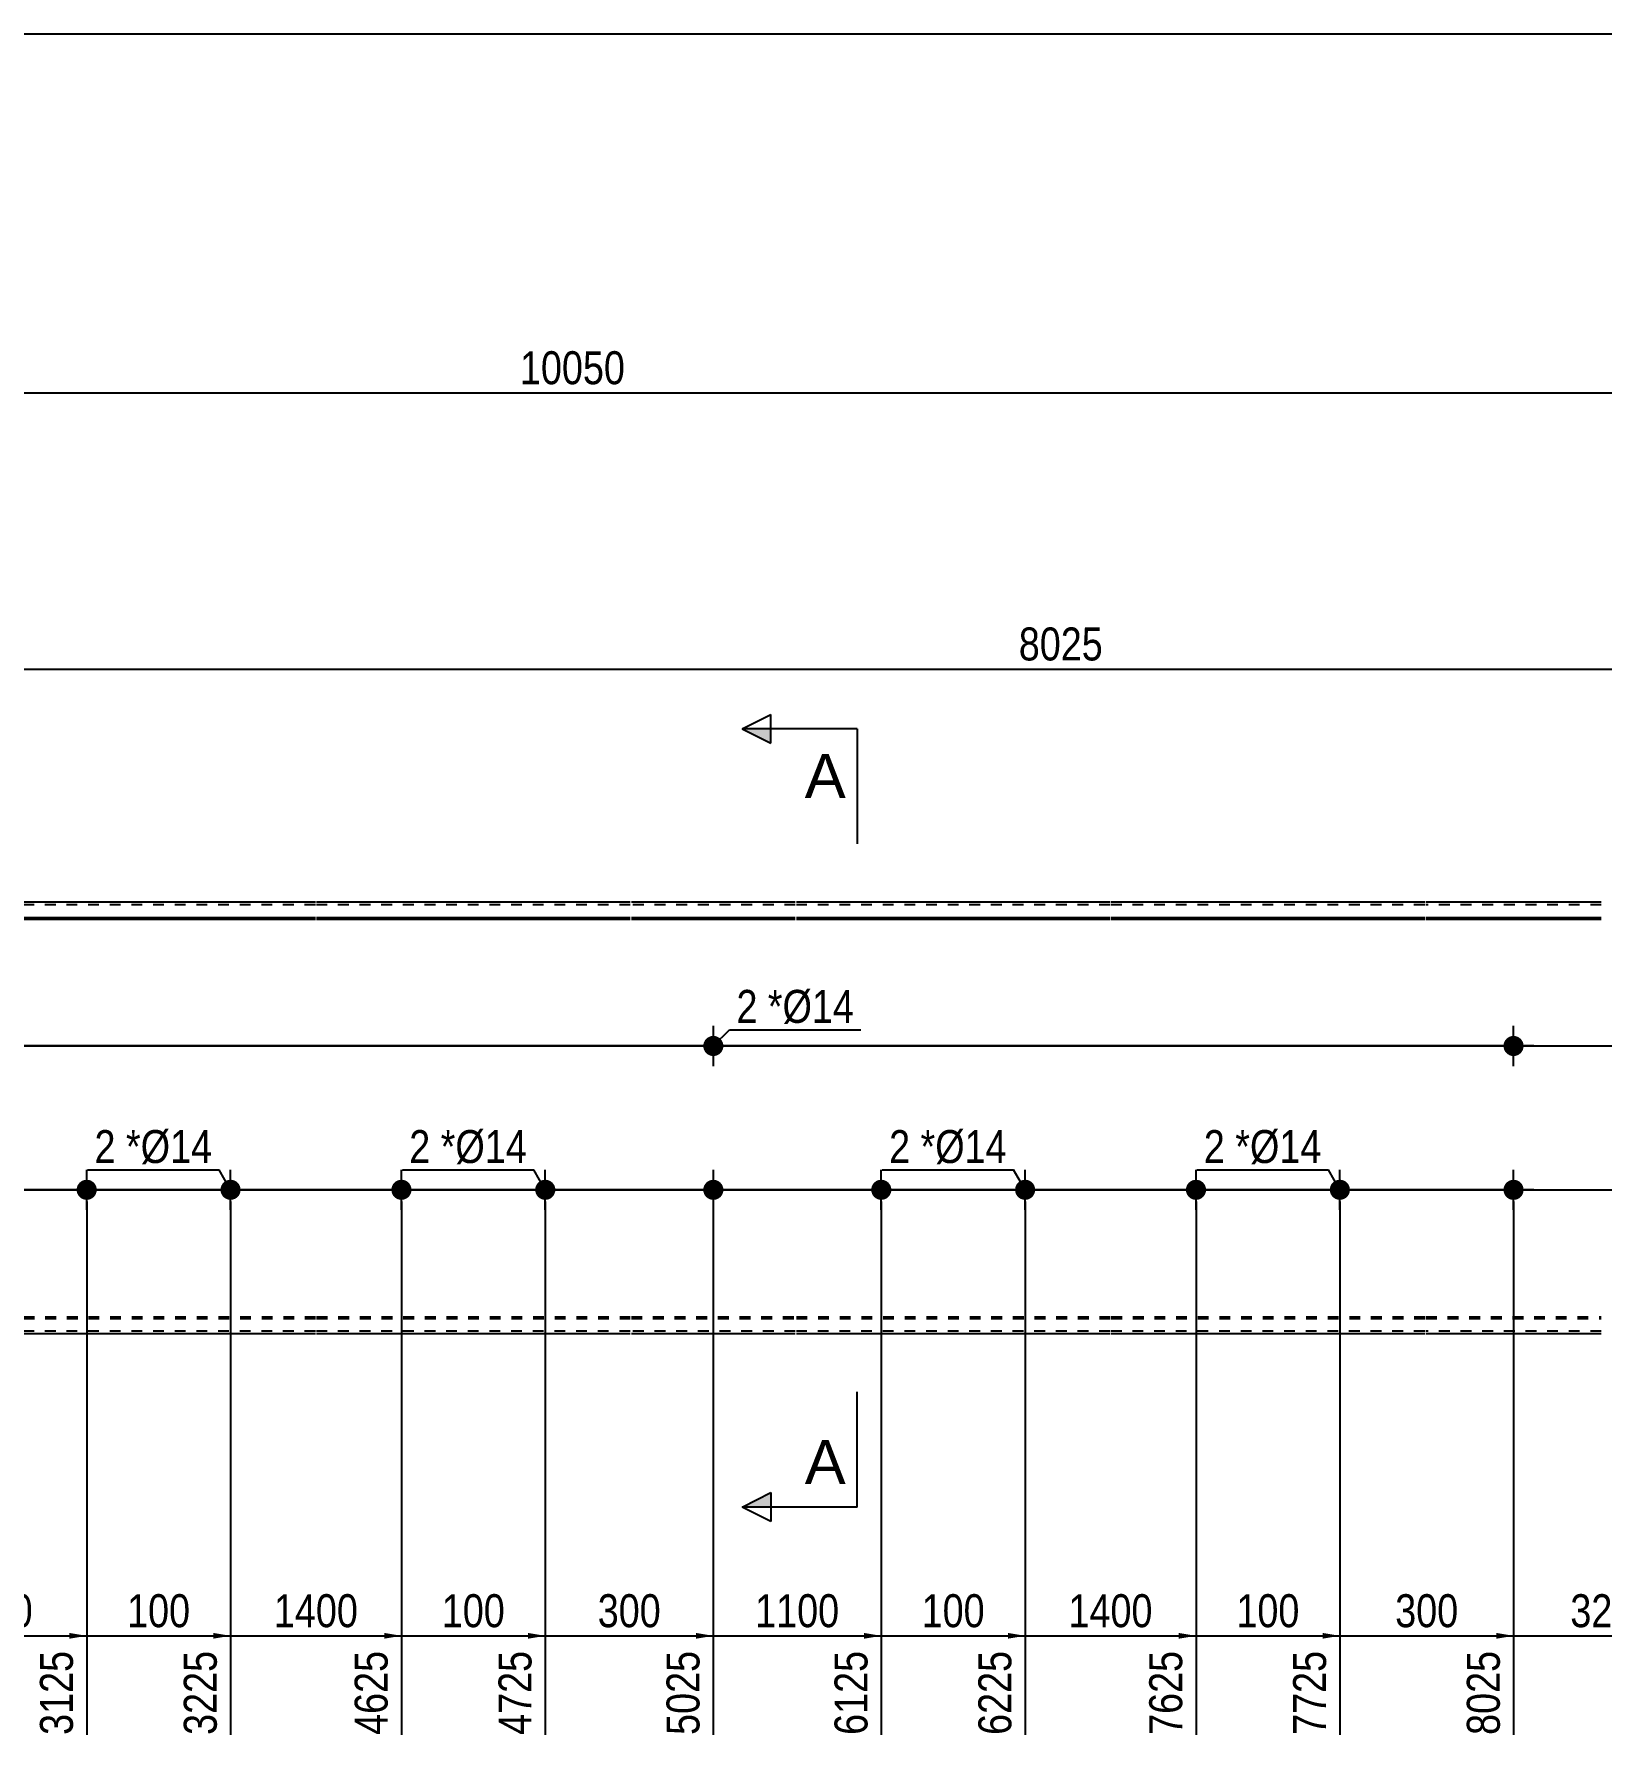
# Model space of a CAD drawing. Header units: millimetres. Extents: x -37 to 365, y -183 to 94.
# Drawn here: x 122.8 to 259, y -54.2 to 94.2 of the extents above; entities that cross this region are included whole.
import ezdxf

# ---------------------------------------------------------------- set-up
doc = ezdxf.new("R2010")
doc.units = ezdxf.units.MM
doc.linetypes.add('DXK_LINE_DOT1', pattern=[1.8814, 0.9407, -0.9407])
doc.styles.add('Arial', font='ARIAL.TTF', dxfattribs={"height": 0.2})
doc.styles.add('Arial Narrow', font='ARIALN.TTF', dxfattribs={"height": 0.2})

# ---------------------------------------------------------------- blocks, each defined once
blk = doc.blocks.new('Unknown-629086003-2321')
at = {"color": 5, "linetype": 'Continuous'}
blk.add_line((365.05, 94.17), (-34.95, 94.17), dxfattribs=at)
blk = doc.blocks.new('Part-629086003-1218 - 1203')
at = {"color": 2, "linetype": 'Continuous'}
for p, q in [((147.21, 18.75), (119.96, 18.75)), ((174.56, 18.75), (147.31, 18.75)), ((188.91, 18.75), (174.66, 18.75)), ((216.26, 18.75), (189.01, 18.75)), ((243.61, 18.75), (216.36, 18.75)), ((258.95, 18.75), (243.71, 18.75)), ((119.96, 17.42), (147.21, 17.42)), ((119.96, 17.27), (147.21, 17.27)), ((147.31, 17.42), (174.56, 17.42)), ((147.31, 17.27), (174.56, 17.27)), ((174.66, 17.42), (188.91, 17.42)), ((174.66, 17.27), (188.91, 17.27)), ((189.01, 17.42), (216.26, 17.42)), ((189.01, 17.27), (216.26, 17.27)), ((216.36, 17.42), (243.61, 17.42)), ((216.36, 17.27), (243.61, 17.27)), ((243.71, 17.42), (258.95, 17.42)), ((243.71, 17.27), (258.95, 17.27)), ((147.21, -18.75), (119.96, -18.75)), ((174.56, -18.75), (147.31, -18.75)), ((188.91, -18.75), (174.66, -18.75)), ((216.26, -18.75), (189.01, -18.75)), ((243.61, -18.75), (216.36, -18.75)), ((258.95, -18.75), (243.71, -18.75))]:
    blk.add_line(p, q, dxfattribs=at)
at = {"color": 7, "linetype": 'DXK_LINE_DOT1'}
for p, q in [((147.21, 18.52), (119.96, 18.52)), ((174.56, 18.52), (147.31, 18.52)), ((188.91, 18.52), (174.66, 18.52)), ((216.26, 18.52), (189.01, 18.52)), ((243.61, 18.52), (216.36, 18.52)), ((258.95, 18.52), (243.71, 18.52)), ((119.96, -17.27), (147.21, -17.27)), ((119.96, -17.42), (147.21, -17.42)), ((147.31, -17.27), (174.56, -17.27)), ((147.31, -17.42), (174.56, -17.42)), ((174.66, -17.27), (188.91, -17.27)), ((174.66, -17.42), (188.91, -17.42)), ((189.01, -17.27), (216.26, -17.27)), ((189.01, -17.42), (216.26, -17.42)), ((216.36, -17.27), (243.61, -17.27)), ((216.36, -17.42), (243.61, -17.42)), ((243.71, -17.27), (258.95, -17.27)), ((243.71, -17.42), (258.95, -17.42)), ((147.21, -18.52), (119.96, -18.52)), ((174.56, -18.52), (147.31, -18.52)), ((188.91, -18.52), (174.66, -18.52)), ((216.26, -18.52), (189.01, -18.52)), ((243.61, -18.52), (216.36, -18.52)), ((258.95, -18.52), (243.71, -18.52))]:
    blk.add_line(p, q, dxfattribs=at)
blk = doc.blocks.new('Bolt-629086003-1228 - 1203')
at = {"linetype": 'Continuous'}
for points in [[(182.66, 6.25, -1), (180.91, 6.25, -1)], [(182.66, -6.25, -1), (180.91, -6.25, -1)]]:
    blk.add_hatch(color=3, dxfattribs=at).paths.add_polyline_path(points)
at = {"color": 3, "linetype": 'Continuous'}
for p, q in [((181.78, 8), (181.78, 4.5)), ((183.53, 6.25), (180.03, 6.25)), ((181.78, -4.5), (181.78, -8)), ((183.53, -6.25), (180.03, -6.25))]:
    blk.add_line(p, q, dxfattribs=at)
blk = doc.blocks.new('Bolt-629086003-1230 - 1203')
at = {"linetype": 'Continuous'}
for points in [[(223.73, -5.37, -1), (223.73, -7.12, -1)], [(236.23, -5.37, -1), (236.23, -7.12, -1)]]:
    blk.add_hatch(color=3, dxfattribs=at).paths.add_polyline_path(points)
at = {"color": 3, "linetype": 'Continuous'}
for p, q in [((223.73, -8), (223.73, -4.5)), ((236.23, -8), (236.23, -4.5)), ((221.98, -6.25), (225.48, -6.25)), ((234.48, -6.25), (237.98, -6.25))]:
    blk.add_line(p, q, dxfattribs=at)
blk = doc.blocks.new('Bolt-629086003-1231 - 1203')
at = {"linetype": 'Continuous'}
for points in [[(196.38, -5.37, -1), (196.38, -7.12, -1)], [(208.88, -5.37, -1), (208.88, -7.12, -1)]]:
    blk.add_hatch(color=3, dxfattribs=at).paths.add_polyline_path(points)
at = {"color": 3, "linetype": 'Continuous'}
for p, q in [((196.38, -8), (196.38, -4.5)), ((208.88, -8), (208.88, -4.5)), ((194.63, -6.25), (198.13, -6.25)), ((207.13, -6.25), (210.63, -6.25))]:
    blk.add_line(p, q, dxfattribs=at)
blk = doc.blocks.new('Bolt-629086003-1232 - 1203')
at = {"linetype": 'Continuous'}
for points in [[(127.33, -5.37, -1), (127.33, -7.12, -1)], [(139.83, -5.37, -1), (139.83, -7.12, -1)]]:
    blk.add_hatch(color=3, dxfattribs=at).paths.add_polyline_path(points)
at = {"color": 3, "linetype": 'Continuous'}
for p, q in [((127.33, -8), (127.33, -4.5)), ((139.83, -8), (139.83, -4.5)), ((125.58, -6.25), (129.08, -6.25)), ((138.08, -6.25), (141.58, -6.25))]:
    blk.add_line(p, q, dxfattribs=at)
blk = doc.blocks.new('Bolt-629086003-1233 - 1203')
at = {"linetype": 'Continuous'}
for points in [[(154.68, -5.37, -1), (154.68, -7.12, -1)], [(167.18, -5.37, -1), (167.18, -7.12, -1)]]:
    blk.add_hatch(color=3, dxfattribs=at).paths.add_polyline_path(points)
at = {"color": 3, "linetype": 'Continuous'}
for p, q in [((154.68, -8), (154.68, -4.5)), ((167.18, -8), (167.18, -4.5)), ((152.93, -6.25), (156.43, -6.25)), ((165.43, -6.25), (168.93, -6.25))]:
    blk.add_line(p, q, dxfattribs=at)
blk = doc.blocks.new('Bolt-629086003-1236 - 1203')
at = {"linetype": 'Continuous'}
for points in [[(250.45, 6.25, -1), (252.2, 6.25, -1)], [(335.1, 6.25, -1), (336.85, 6.25, -1)]]:
    blk.add_hatch(color=3, dxfattribs=at).paths.add_polyline_path(points)
at = {"color": 3, "linetype": 'Continuous'}
for p, q in [((251.33, 4.5), (251.33, 8)), ((335.97, 4.5), (335.97, 8)), ((253.08, 6.25), (249.58, 6.25)), ((337.72, 6.25), (334.22, 6.25))]:
    blk.add_line(p, q, dxfattribs=at)
blk = doc.blocks.new('Bolt-629086003-1237 - 1203')
at = {"linetype": 'Continuous'}
for points in [[(250.45, -6.25, -1), (252.2, -6.25, -1)], [(335.1, -6.25, -1), (336.85, -6.25, -1)]]:
    blk.add_hatch(color=3, dxfattribs=at).paths.add_polyline_path(points)
at = {"color": 3, "linetype": 'Continuous'}
for p, q in [((251.33, -8), (251.33, -4.5)), ((335.97, -8), (335.97, -4.5)), ((253.08, -6.25), (249.58, -6.25)), ((337.72, -6.25), (334.22, -6.25))]:
    blk.add_line(p, q, dxfattribs=at)
blk = doc.blocks.new('StraightDimension-629086003-1303 - 1203')
at = {"linetype": 'Continuous'}
blk.add_hatch(color=7, dxfattribs=at).paths.add_polyline_path([(265.17, -44.75), (266.67, -45), (265.17, -45.25)])
at = {"color": 7, "linetype": 'Continuous'}
for p, q in [((251.33, -7.25), (251.33, -53.61)), ((266.67, -7.25), (266.67, -53.61)), ((251.33, -45), (266.67, -45))]:
    blk.add_line(p, q, dxfattribs=at)
at = {"color": 0}
blk.add_wipeout([(262.34, -44.85), (262.34, -40.65), (255.66, -40.65), (255.66, -44.85)], dxfattribs=at)
at = {"color": 0, "linetype": 'Continuous'}
blk.add_wipeout([(266.07, -45.7), (261.87, -45.7), (261.87, -54.21), (266.07, -54.21)], dxfattribs=at)
at = {"color": 3, "style": 'Arial Narrow'}
blk.add_text('325', height=2.863, dxfattribs=at).set_placement((256.26, -44.25))
at = {"color": 3, "linetype": 'Continuous', "style": 'Arial Narrow'}
blk.add_text('8350', height=2.863, rotation=90.0002, dxfattribs=at).set_placement((265.47, -53.61))
blk = doc.blocks.new('StraightDimension-629086003-1311 - 1203')
at = {"linetype": 'Continuous'}
blk.add_hatch(color=7, dxfattribs=at).paths.add_polyline_path([(153.18, -44.75), (154.68, -45), (153.18, -45.25)])
at = {"color": 7, "linetype": 'Continuous'}
for p, q in [((139.83, -7.25), (139.83, -53.61)), ((154.68, -7.25), (154.68, -53.61)), ((139.83, -45), (154.68, -45))]:
    blk.add_line(p, q, dxfattribs=at)
at = {"color": 0}
blk.add_wipeout([(151.51, -44.85), (151.51, -40.65), (143, -40.65), (143, -44.85)], dxfattribs=at)
at = {"color": 0, "linetype": 'Continuous'}
blk.add_wipeout([(154.08, -45.7), (149.88, -45.7), (149.88, -54.21), (154.08, -54.21)], dxfattribs=at)
at = {"color": 3, "style": 'Arial Narrow'}
blk.add_text('1400', height=2.863, dxfattribs=at).set_placement((143.6, -44.25))
at = {"color": 3, "linetype": 'Continuous', "style": 'Arial Narrow'}
blk.add_text('4625', height=2.863, rotation=90.0002, dxfattribs=at).set_placement((153.48, -53.61))
blk = doc.blocks.new('StraightDimension-629086003-1305 - 1203')
at = {"linetype": 'Continuous'}
blk.add_hatch(color=7, dxfattribs=at).paths.add_polyline_path([(234.73, -44.75), (236.23, -45), (234.73, -45.25)])
at = {"color": 7, "linetype": 'Continuous'}
for p, q in [((223.73, -7.25), (223.73, -53.61)), ((236.23, -7.25), (236.23, -53.61)), ((223.73, -45), (236.23, -45))]:
    blk.add_line(p, q, dxfattribs=at)
at = {"color": 0}
blk.add_wipeout([(233.32, -44.85), (233.32, -40.65), (226.64, -40.65), (226.64, -44.85)], dxfattribs=at)
at = {"color": 0, "linetype": 'Continuous'}
blk.add_wipeout([(235.63, -45.7), (231.43, -45.7), (231.43, -54.21), (235.63, -54.21)], dxfattribs=at)
at = {"color": 3, "style": 'Arial Narrow'}
blk.add_text('100', height=2.863, dxfattribs=at).set_placement((227.24, -44.25))
at = {"color": 3, "linetype": 'Continuous', "style": 'Arial Narrow'}
blk.add_text('7725', height=2.863, rotation=90.0002, dxfattribs=at).set_placement((235.03, -53.61))
blk = doc.blocks.new('StraightDimension-629086003-1309 - 1203')
at = {"linetype": 'Continuous'}
blk.add_hatch(color=7, dxfattribs=at).paths.add_polyline_path([(180.28, -44.75), (181.78, -45), (180.28, -45.25)])
at = {"color": 7, "linetype": 'Continuous'}
for p, q in [((167.18, -7.25), (167.18, -53.61)), ((181.78, -7.25), (181.78, -53.61)), ((167.18, -45), (181.78, -45))]:
    blk.add_line(p, q, dxfattribs=at)
at = {"color": 0}
blk.add_wipeout([(177.82, -44.85), (177.82, -40.65), (171.14, -40.65), (171.14, -44.85)], dxfattribs=at)
at = {"color": 0, "linetype": 'Continuous'}
blk.add_wipeout([(181.18, -45.7), (176.98, -45.7), (176.98, -54.21), (181.18, -54.21)], dxfattribs=at)
at = {"color": 3, "style": 'Arial Narrow'}
blk.add_text('300', height=2.863, dxfattribs=at).set_placement((171.74, -44.25))
at = {"color": 3, "linetype": 'Continuous', "style": 'Arial Narrow'}
blk.add_text('5025', height=2.863, rotation=90.0002, dxfattribs=at).set_placement((180.58, -53.61))
blk = doc.blocks.new('StraightDimension-629086003-1313 - 1203')
at = {"linetype": 'Continuous'}
blk.add_hatch(color=7, dxfattribs=at).paths.add_polyline_path([(125.83, -44.75), (127.33, -45), (125.83, -45.25)])
at = {"color": 7, "linetype": 'Continuous'}
for p, q in [((112.48, -7.25), (112.48, -53.61)), ((127.33, -7.25), (127.33, -53.61)), ((112.48, -45), (127.33, -45))]:
    blk.add_line(p, q, dxfattribs=at)
at = {"color": 0}
blk.add_wipeout([(123.25, -44.85), (123.25, -40.65), (116.56, -40.65), (116.56, -44.85)], dxfattribs=at)
at = {"color": 0, "linetype": 'Continuous'}
blk.add_wipeout([(126.73, -45.7), (122.53, -45.7), (122.53, -54.21), (126.73, -54.21)], dxfattribs=at)
at = {"color": 3, "style": 'Arial Narrow'}
blk.add_text('800', height=2.863, dxfattribs=at).set_placement((117.16, -44.25))
at = {"color": 3, "linetype": 'Continuous', "style": 'Arial Narrow'}
blk.add_text('3125', height=2.863, rotation=90.0002, dxfattribs=at).set_placement((126.13, -53.61))
blk = doc.blocks.new('StraightDimension-629086003-1308 - 1203')
at = {"linetype": 'Continuous'}
blk.add_hatch(color=7, dxfattribs=at).paths.add_polyline_path([(194.88, -44.75), (196.38, -45), (194.88, -45.25)])
at = {"color": 7, "linetype": 'Continuous'}
for p, q in [((181.78, -7.25), (181.78, -53.61)), ((196.38, -7.25), (196.38, -53.61)), ((181.78, -45), (196.38, -45))]:
    blk.add_line(p, q, dxfattribs=at)
at = {"color": 0}
blk.add_wipeout([(193.34, -44.85), (193.34, -40.65), (184.82, -40.65), (184.82, -44.85)], dxfattribs=at)
at = {"color": 0, "linetype": 'Continuous'}
blk.add_wipeout([(195.78, -45.7), (191.58, -45.7), (191.58, -54.21), (195.78, -54.21)], dxfattribs=at)
at = {"color": 3, "style": 'Arial Narrow'}
blk.add_text('1100', height=2.863, dxfattribs=at).set_placement((185.42, -44.25))
at = {"color": 3, "linetype": 'Continuous', "style": 'Arial Narrow'}
blk.add_text('6125', height=2.863, rotation=90.0002, dxfattribs=at).set_placement((195.18, -53.61))
blk = doc.blocks.new('StraightDimension-629086003-1307 - 1203')
at = {"linetype": 'Continuous'}
blk.add_hatch(color=7, dxfattribs=at).paths.add_polyline_path([(207.38, -44.75), (208.88, -45), (207.38, -45.25)])
at = {"color": 7, "linetype": 'Continuous'}
for p, q in [((196.38, -7.25), (196.38, -53.61)), ((208.88, -7.25), (208.88, -53.61)), ((196.38, -45), (208.88, -45))]:
    blk.add_line(p, q, dxfattribs=at)
at = {"color": 0}
blk.add_wipeout([(205.97, -44.85), (205.97, -40.65), (199.29, -40.65), (199.29, -44.85)], dxfattribs=at)
at = {"color": 0, "linetype": 'Continuous'}
blk.add_wipeout([(208.28, -45.7), (204.08, -45.7), (204.08, -54.21), (208.28, -54.21)], dxfattribs=at)
at = {"color": 3, "style": 'Arial Narrow'}
blk.add_text('100', height=2.863, dxfattribs=at).set_placement((199.89, -44.25))
at = {"color": 3, "linetype": 'Continuous', "style": 'Arial Narrow'}
blk.add_text('6225', height=2.863, rotation=90.0002, dxfattribs=at).set_placement((207.68, -53.61))
blk = doc.blocks.new('StraightDimension-629086003-1304 - 1203')
at = {"linetype": 'Continuous'}
blk.add_hatch(color=7, dxfattribs=at).paths.add_polyline_path([(249.83, -44.75), (251.33, -45), (249.83, -45.25)])
at = {"color": 7, "linetype": 'Continuous'}
for p, q in [((236.23, -7.25), (236.23, -53.61)), ((251.33, -7.25), (251.33, -53.61)), ((236.23, -45), (251.33, -45))]:
    blk.add_line(p, q, dxfattribs=at)
at = {"color": 0}
blk.add_wipeout([(247.12, -44.85), (247.12, -40.65), (240.44, -40.65), (240.44, -44.85)], dxfattribs=at)
at = {"color": 0, "linetype": 'Continuous'}
blk.add_wipeout([(250.73, -45.7), (246.53, -45.7), (246.53, -54.21), (250.73, -54.21)], dxfattribs=at)
at = {"color": 3, "style": 'Arial Narrow'}
blk.add_text('300', height=2.863, dxfattribs=at).set_placement((241.04, -44.25))
at = {"color": 3, "linetype": 'Continuous', "style": 'Arial Narrow'}
blk.add_text('8025', height=2.863, rotation=90.0002, dxfattribs=at).set_placement((250.13, -53.61))
blk = doc.blocks.new('StraightDimension-629086003-1306 - 1203')
at = {"linetype": 'Continuous'}
blk.add_hatch(color=7, dxfattribs=at).paths.add_polyline_path([(222.23, -44.75), (223.73, -45), (222.23, -45.25)])
at = {"color": 7, "linetype": 'Continuous'}
for p, q in [((208.88, -7.25), (208.88, -53.61)), ((223.73, -7.25), (223.73, -53.61)), ((208.88, -45), (223.73, -45))]:
    blk.add_line(p, q, dxfattribs=at)
at = {"color": 0}
blk.add_wipeout([(220.56, -44.85), (220.56, -40.65), (212.05, -40.65), (212.05, -44.85)], dxfattribs=at)
at = {"color": 0, "linetype": 'Continuous'}
blk.add_wipeout([(223.13, -45.7), (218.93, -45.7), (218.93, -54.21), (223.13, -54.21)], dxfattribs=at)
at = {"color": 3, "style": 'Arial Narrow'}
blk.add_text('1400', height=2.863, dxfattribs=at).set_placement((212.65, -44.25))
at = {"color": 3, "linetype": 'Continuous', "style": 'Arial Narrow'}
blk.add_text('7625', height=2.863, rotation=90.0002, dxfattribs=at).set_placement((222.53, -53.61))
blk = doc.blocks.new('StraightDimension-629086003-1310 - 1203')
at = {"linetype": 'Continuous'}
blk.add_hatch(color=7, dxfattribs=at).paths.add_polyline_path([(165.68, -44.75), (167.18, -45), (165.68, -45.25)])
at = {"color": 7, "linetype": 'Continuous'}
for p, q in [((154.68, -7.25), (154.68, -53.61)), ((167.18, -7.25), (167.18, -53.61)), ((154.68, -45), (167.18, -45))]:
    blk.add_line(p, q, dxfattribs=at)
at = {"color": 0}
blk.add_wipeout([(164.27, -44.85), (164.27, -40.65), (157.59, -40.65), (157.59, -44.85)], dxfattribs=at)
at = {"color": 0, "linetype": 'Continuous'}
blk.add_wipeout([(166.58, -45.7), (162.38, -45.7), (162.38, -54.21), (166.58, -54.21)], dxfattribs=at)
at = {"color": 3, "style": 'Arial Narrow'}
blk.add_text('100', height=2.863, dxfattribs=at).set_placement((158.19, -44.25))
at = {"color": 3, "linetype": 'Continuous', "style": 'Arial Narrow'}
blk.add_text('4725', height=2.863, rotation=90.0002, dxfattribs=at).set_placement((165.98, -53.61))
blk = doc.blocks.new('StraightDimension-629086003-1312 - 1203')
at = {"linetype": 'Continuous'}
blk.add_hatch(color=7, dxfattribs=at).paths.add_polyline_path([(138.33, -44.75), (139.83, -45), (138.33, -45.25)])
at = {"color": 7, "linetype": 'Continuous'}
for p, q in [((127.33, -7.25), (127.33, -53.61)), ((139.83, -7.25), (139.83, -53.61)), ((127.33, -45), (139.83, -45))]:
    blk.add_line(p, q, dxfattribs=at)
at = {"color": 0}
blk.add_wipeout([(136.92, -44.85), (136.92, -40.65), (130.24, -40.65), (130.24, -44.85)], dxfattribs=at)
at = {"color": 0, "linetype": 'Continuous'}
blk.add_wipeout([(139.23, -45.7), (135.03, -45.7), (135.03, -54.21), (139.23, -54.21)], dxfattribs=at)
at = {"color": 3, "style": 'Arial Narrow'}
blk.add_text('100', height=2.863, dxfattribs=at).set_placement((130.84, -44.25))
at = {"color": 3, "linetype": 'Continuous', "style": 'Arial Narrow'}
blk.add_text('3225', height=2.863, rotation=90.0002, dxfattribs=at).set_placement((138.63, -53.61))
blk = doc.blocks.new('StraightDimension-629086003-1388 - 1203')
at = {"color": 7, "linetype": 'Continuous'}
blk.add_line((84.88, 39), (339.1, 39), dxfattribs=at)
at = {"color": 0}
blk.add_wipeout([(216.25, 39.15), (216.25, 43.35), (207.73, 43.35), (207.73, 39.15)], dxfattribs=at)
at = {"color": 3, "style": 'Arial Narrow'}
blk.add_text('8025', height=2.863, dxfattribs=at).set_placement((208.33, 39.75))
blk = doc.blocks.new('StraightDimension-629086003-1437 - 1203')
at = {"color": 7, "linetype": 'Continuous'}
blk.add_line((250.33, 6.25), (-14.25, 6.25), dxfattribs=at)
blk = doc.blocks.new('StraightDimension-629086003-1438 - 1203')
at = {"color": 7, "linetype": 'Continuous'}
for p, q in [((250.33, 6.25), (-14.25, 6.25)), ((250.33, -6.25), (-14.25, -6.25))]:
    blk.add_line(p, q, dxfattribs=at)
blk = doc.blocks.new('StraightDimension-629086003-1439 - 1203')
at = {"color": 7, "linetype": 'Continuous'}
blk.add_line((250.33, -6.25), (-14.25, -6.25), dxfattribs=at)
blk = doc.blocks.new('StraightDimension-629086003-1471 - 1203')
at = {"color": 7, "linetype": 'Continuous'}
blk.add_line((85.88, 6.25), (353.4, 6.25), dxfattribs=at)
blk = doc.blocks.new('StraightDimension-629086003-1472 - 1203')
at = {"color": 7, "linetype": 'Continuous'}
for p, q in [((85.88, 6.25), (353.4, 6.25)), ((85.88, -6.25), (353.4, -6.25))]:
    blk.add_line(p, q, dxfattribs=at)
blk = doc.blocks.new('StraightDimension-629086003-1473 - 1203')
at = {"color": 7, "linetype": 'Continuous'}
blk.add_line((85.88, -6.25), (353.4, -6.25), dxfattribs=at)
blk = doc.blocks.new('StraightDimension-629086003-1488 - 1203')
at = {"color": 7, "linetype": 'Continuous'}
blk.add_line((0, 63), (339.1, 63), dxfattribs=at)
at = {"color": 0}
blk.add_wipeout([(174.72, 63.15), (174.72, 67.35), (164.38, 67.35), (164.38, 63.15)], dxfattribs=at)
at = {"color": 3, "style": 'Arial Narrow'}
blk.add_text('10050', height=2.863, dxfattribs=at).set_placement((164.98, 63.75))
blk = doc.blocks.new('SectionMark-629086003-1293 - 1203')
at = {"linetype": 'Continuous'}
for points in [[(186.78, 33.81), (186.78, 32.56), (184.28, 33.81)], [(186.78, -32.56), (186.78, -33.81), (184.28, -33.81)]]:
    blk.add_hatch(color=30, dxfattribs=at).paths.add_polyline_path(points)
at = {"color": 30, "linetype": 'Continuous'}
for p, q in [((184.28, 33.81), (186.78, 35.06)), ((186.78, 32.56), (186.78, 35.06)), ((194.28, 33.81), (184.28, 33.81)), ((184.28, 33.81), (186.78, 32.56)), ((194.28, 33.81), (194.28, 23.81)), ((194.28, -33.81), (194.28, -23.81)), ((184.28, -33.81), (186.78, -32.56)), ((186.78, -32.56), (186.78, -35.06)), ((194.28, -33.81), (184.28, -33.81)), ((186.78, -35.06), (184.28, -33.81))]:
    blk.add_line(p, q, dxfattribs=at)
at = {"color": 0, "linetype": 'Continuous'}
for points in [[(193.28, 27.81), (193.28, 31.81), (189.73, 31.81), (189.73, 27.81)], [(193.28, -31.81), (193.28, -27.81), (189.73, -27.81), (189.73, -31.81)]]:
    blk.add_wipeout(points, dxfattribs=at)
at = {"color": 96, "linetype": 'Continuous', "style": 'Arial'}
for p in [(189.73, 27.81), (189.73, -31.81)]:
    blk.add_text('A', height=3.82, dxfattribs=at).set_placement(p)
blk = doc.blocks.new('Mark-629086003-1543 - 1203')
at = {"color": 0}
for points in [[(129.84, -3.92), (129.84, -0.92), (128.01, -0.92), (128.01, -3.92)], [(132.02, -3.92), (132.02, -0.92), (130.74, -0.92), (130.74, -3.92)]]:
    blk.add_wipeout(points, dxfattribs=at)
for points in [[(129.84, -3.92), (129.84, -0.92), (128.01, -0.92), (128.01, -3.92)], [(132.02, -3.92), (132.02, -0.92), (130.74, -0.92), (130.74, -3.92)]]:
    blk.add_wipeout(points, dxfattribs=at)
at = {"color": 3, "style": 'Arial Narrow'}
blk.add_text('2', height=2.86, dxfattribs=at).set_placement((128.01, -3.92))
at = {"color": 0}
blk.add_wipeout([(138.23, -3.92), (138.23, -0.92), (132.02, -0.92), (132.02, -3.92)], dxfattribs=at)
blk.add_wipeout([(138.23, -3.92), (138.23, -0.92), (132.02, -0.92), (132.02, -3.92)], dxfattribs=at)
at = {"color": 7, "linetype": 'Continuous'}
for p in [(127.41, -4.52), (139.83, -6.25)]:
    blk.add_line(p, (138.83, -4.52), dxfattribs=at)
at = {"color": 3, "style": 'Arial Narrow'}
for s, height, p in [('*', 2.86, (130.74, -3.92)), ('Ø14', 2.863, (132.02, -3.92))]:
    blk.add_text(s, height=height, dxfattribs=at).set_placement(p)
blk = doc.blocks.new('Mark-629086003-1540 - 1203')
at = {"color": 0}
for points in [[(185.62, 8.26), (185.62, 11.26), (183.8, 11.26), (183.8, 8.26)], [(187.8, 8.26), (187.8, 11.26), (186.52, 11.26), (186.52, 8.26)]]:
    blk.add_wipeout(points, dxfattribs=at)
for points in [[(185.62, 8.26), (185.62, 11.26), (183.8, 11.26), (183.8, 8.26)], [(187.8, 8.26), (187.8, 11.26), (186.52, 11.26), (186.52, 8.26)]]:
    blk.add_wipeout(points, dxfattribs=at)
at = {"color": 7, "linetype": 'Continuous'}
blk.add_line((181.78, 6.25), (183.2, 7.66), dxfattribs=at)
at = {"color": 3, "style": 'Arial Narrow'}
blk.add_text('2', height=2.86, dxfattribs=at).set_placement((183.8, 8.26))
at = {"color": 0}
blk.add_wipeout([(194.01, 8.26), (194.01, 11.26), (187.8, 11.26), (187.8, 8.26)], dxfattribs=at)
blk.add_wipeout([(194.01, 8.26), (194.01, 11.26), (187.8, 11.26), (187.8, 8.26)], dxfattribs=at)
at = {"color": 7, "linetype": 'Continuous'}
blk.add_line((183.2, 7.66), (194.61, 7.66), dxfattribs=at)
at = {"color": 3, "style": 'Arial Narrow'}
for s, height, p in [('*', 2.86, (186.52, 8.26)), ('Ø14', 2.863, (187.8, 8.26))]:
    blk.add_text(s, height=height, dxfattribs=at).set_placement(p)
blk = doc.blocks.new('Mark-629086003-1544 - 1203')
at = {"color": 0}
for points in [[(157.19, -3.92), (157.19, -0.92), (155.36, -0.92), (155.36, -3.92)], [(159.37, -3.92), (159.37, -0.92), (158.09, -0.92), (158.09, -3.92)]]:
    blk.add_wipeout(points, dxfattribs=at)
for points in [[(157.19, -3.92), (157.19, -0.92), (155.36, -0.92), (155.36, -3.92)], [(159.37, -3.92), (159.37, -0.92), (158.09, -0.92), (158.09, -3.92)]]:
    blk.add_wipeout(points, dxfattribs=at)
at = {"color": 3, "style": 'Arial Narrow'}
blk.add_text('2', height=2.86, dxfattribs=at).set_placement((155.36, -3.92))
at = {"color": 0}
blk.add_wipeout([(165.58, -3.92), (165.58, -0.92), (159.37, -0.92), (159.37, -3.92)], dxfattribs=at)
blk.add_wipeout([(165.58, -3.92), (165.58, -0.92), (159.37, -0.92), (159.37, -3.92)], dxfattribs=at)
at = {"color": 7, "linetype": 'Continuous'}
for p in [(154.76, -4.52), (167.18, -6.25)]:
    blk.add_line(p, (166.18, -4.52), dxfattribs=at)
at = {"color": 3, "style": 'Arial Narrow'}
for s, height, p in [('*', 2.86, (158.09, -3.92)), ('Ø14', 2.863, (159.37, -3.92))]:
    blk.add_text(s, height=height, dxfattribs=at).set_placement(p)
blk = doc.blocks.new('Mark-629086003-1541 - 1203')
at = {"color": 0}
for points in [[(226.24, -3.92), (226.24, -0.92), (224.41, -0.92), (224.41, -3.92)], [(228.42, -3.92), (228.42, -0.92), (227.14, -0.92), (227.14, -3.92)]]:
    blk.add_wipeout(points, dxfattribs=at)
for points in [[(226.24, -3.92), (226.24, -0.92), (224.41, -0.92), (224.41, -3.92)], [(228.42, -3.92), (228.42, -0.92), (227.14, -0.92), (227.14, -3.92)]]:
    blk.add_wipeout(points, dxfattribs=at)
at = {"color": 3, "style": 'Arial Narrow'}
blk.add_text('2', height=2.86, dxfattribs=at).set_placement((224.41, -3.92))
at = {"color": 0}
blk.add_wipeout([(234.63, -3.92), (234.63, -0.92), (228.42, -0.92), (228.42, -3.92)], dxfattribs=at)
blk.add_wipeout([(234.63, -3.92), (234.63, -0.92), (228.42, -0.92), (228.42, -3.92)], dxfattribs=at)
at = {"color": 7, "linetype": 'Continuous'}
for p in [(223.81, -4.52), (236.23, -6.25)]:
    blk.add_line(p, (235.23, -4.52), dxfattribs=at)
at = {"color": 3, "style": 'Arial Narrow'}
for s, height, p in [('*', 2.86, (227.14, -3.92)), ('Ø14', 2.863, (228.42, -3.92))]:
    blk.add_text(s, height=height, dxfattribs=at).set_placement(p)
blk = doc.blocks.new('Mark-629086003-1542 - 1203')
at = {"color": 0}
for points in [[(198.89, -3.92), (198.89, -0.92), (197.06, -0.92), (197.06, -3.92)], [(201.07, -3.92), (201.07, -0.92), (199.79, -0.92), (199.79, -3.92)]]:
    blk.add_wipeout(points, dxfattribs=at)
for points in [[(198.89, -3.92), (198.89, -0.92), (197.06, -0.92), (197.06, -3.92)], [(201.07, -3.92), (201.07, -0.92), (199.79, -0.92), (199.79, -3.92)]]:
    blk.add_wipeout(points, dxfattribs=at)
at = {"color": 3, "style": 'Arial Narrow'}
blk.add_text('2', height=2.86, dxfattribs=at).set_placement((197.06, -3.92))
at = {"color": 0}
blk.add_wipeout([(207.28, -3.92), (207.28, -0.92), (201.07, -0.92), (201.07, -3.92)], dxfattribs=at)
blk.add_wipeout([(207.28, -3.92), (207.28, -0.92), (201.07, -0.92), (201.07, -3.92)], dxfattribs=at)
at = {"color": 7, "linetype": 'Continuous'}
for p in [(196.46, -4.52), (208.88, -6.25)]:
    blk.add_line(p, (207.88, -4.52), dxfattribs=at)
at = {"color": 3, "style": 'Arial Narrow'}
for s, height, p in [('*', 2.86, (199.79, -3.92)), ('Ø14', 2.863, (201.07, -3.92))]:
    blk.add_text(s, height=height, dxfattribs=at).set_placement(p)

msp = doc.modelspace()

# ---------------------------------------------------------------- block references
for name in ['Unknown-629086003-2321', 'Part-629086003-1218 - 1203', 'Bolt-629086003-1228 - 1203', 'Bolt-629086003-1236 - 1203', 'Bolt-629086003-1232 - 1203', 'Bolt-629086003-1233 - 1203', 'Bolt-629086003-1231 - 1203', 'Bolt-629086003-1230 - 1203', 'Bolt-629086003-1237 - 1203']:
    msp.add_blockref(name, (0, 0))

# ---------------------------------------------------------------- next in the draw order: block references
for name in ['StraightDimension-629086003-1388 - 1203', 'StraightDimension-629086003-1313 - 1203', 'StraightDimension-629086003-1311 - 1203', 'StraightDimension-629086003-1309 - 1203', 'StraightDimension-629086003-1305 - 1203', 'StraightDimension-629086003-1303 - 1203']:
    msp.add_blockref(name, (0, 0))

# ---------------------------------------------------------------- next in the draw order: block references
for name in ['StraightDimension-629086003-1488 - 1203', 'StraightDimension-629086003-1437 - 1203', 'StraightDimension-629086003-1312 - 1203', 'StraightDimension-629086003-1310 - 1203', 'StraightDimension-629086003-1308 - 1203', 'StraightDimension-629086003-1304 - 1203']:
    msp.add_blockref(name, (0, 0))

# ---------------------------------------------------------------- next in the draw order: block references
for name in ['StraightDimension-629086003-1438 - 1203', 'StraightDimension-629086003-1307 - 1203']:
    msp.add_blockref(name, (0, 0))

# ---------------------------------------------------------------- next in the draw order: block references
for name in ['StraightDimension-629086003-1471 - 1203', 'StraightDimension-629086003-1306 - 1203']:
    msp.add_blockref(name, (0, 0))

# ---------------------------------------------------------------- next in the draw order: block references
msp.add_blockref('StraightDimension-629086003-1439 - 1203', (0, 0))

# ---------------------------------------------------------------- next in the draw order: block references
msp.add_blockref('StraightDimension-629086003-1472 - 1203', (0, 0))

# ---------------------------------------------------------------- next in the draw order: block references
msp.add_blockref('StraightDimension-629086003-1473 - 1203', (0, 0))

# ---------------------------------------------------------------- next in the draw order: block references
for name in ['SectionMark-629086003-1293 - 1203', 'Mark-629086003-1543 - 1203', 'Mark-629086003-1544 - 1203', 'Mark-629086003-1542 - 1203', 'Mark-629086003-1541 - 1203']:
    msp.add_blockref(name, (0, 0))

# ---------------------------------------------------------------- next in the draw order: block references
msp.add_blockref('Mark-629086003-1540 - 1203', (0, 0))

doc.saveas('drawing.dxf')
